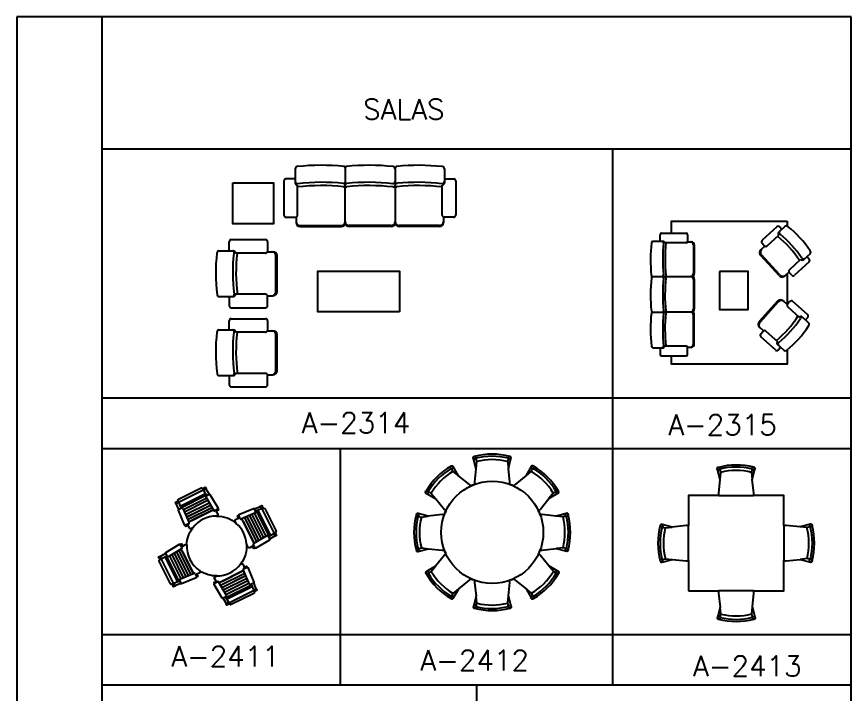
# Model space of a CAD drawing. Extents: x -59 to 107, y 53 to 89.
# Drawn here: x -0.45 to 24.05, y 69.37 to 89.27 of the extents above; entities that cross this region are included whole.
import ezdxf

# ---------------------------------------------------------------- set-up
doc = ezdxf.new("R2010")
doc.units = 0
doc.header["$MEASUREMENT"] = 0
for name, color, linetype in [('A-MOBILIA', 2, 'CONTINUOUS'), ('FOLHA', 3, 'CONTINUOUS'), ('P-ARVORE', 2, 'CONTINUOUS')]:
    doc.layers.add(name, color=color, linetype=linetype)
doc.styles.get("Standard").update_dxf_attribs({"font": 'txt.shx', "height": 0.15})

# ---------------------------------------------------------------- blocks, each defined once
blk = doc.blocks.new('A-2314')
at = {"layer": 'A-MOBILIA'}
for p, q in [((-1.094, -0.05), (-1.094, -0.261)), ((-0.36, -0.037), (-0.36, -0.247)), ((0.373, -0.046), (0.373, -0.235)), ((1.095, -0.05), (1.095, -0.261)), ((-1.26, -0.229), (-1.26, -0.732)), ((-1.094, -0.199), (-1.23, -0.199)), ((0.373, -0.235), (0.373, -0.84)), ((1.095, -0.199), (1.232, -0.199)), ((1.262, -0.229), (1.262, -0.732)), ((-1.06, -0.732), (-1.06, -0.291)), ((-0.36, -0.84), (-0.36, -0.247)), ((1.062, -0.732), (1.062, -0.291)), ((-1.23, -0.762), (-1.09, -0.762)), ((-1.082, -0.761), (-1.082, -0.84)), ((1.083, -0.761), (1.083, -0.84)), ((1.232, -0.762), (1.092, -0.762)), ((-1.022, -0.885), (-0.42, -0.885)), ((-1.022, -0.9), (-0.42, -0.9)), ((0.313, -0.885), (-0.3, -0.885)), ((0.313, -0.9), (-0.3, -0.9)), ((1.023, -0.885), (0.433, -0.885)), ((1.023, -0.9), (0.433, -0.9)), ((-2.033, -1.092), (-1.53, -1.092)), ((-2.063, -1.257), (-2.063, -1.122)), ((-1.5, -1.122), (-1.5, -1.261)), ((-2.211, -1.257), (-2, -1.257)), ((-1.53, -1.291), (-1.97, -1.291)), ((-1.501, -1.269), (-1.421, -1.269)), ((-1.377, -1.856), (-1.377, -1.33)), ((-1.361, -1.856), (-1.361, -1.33)), ((-2.211, -1.927), (-2, -1.927)), ((-2.063, -1.927), (-2.063, -2.062)), ((-1.53, -1.894), (-1.97, -1.894)), ((-1.501, -1.916), (-1.421, -1.916)), ((-1.5, -2.062), (-1.5, -1.924)), ((-2.033, -2.092), (-1.53, -2.092)), ((-2.063, -2.418), (-2.063, -2.283)), ((-2.033, -2.253), (-1.53, -2.253)), ((-1.5, -2.283), (-1.5, -2.421)), ((-2.211, -2.418), (-2, -2.418)), ((-1.501, -2.429), (-1.421, -2.429)), ((-1.53, -2.451), (-1.97, -2.451)), ((-1.377, -3.016), (-1.377, -2.491)), ((-1.361, -3.016), (-1.361, -2.491)), ((-1.53, -3.055), (-1.97, -3.055)), ((-2.211, -3.088), (-2, -3.088)), ((-2.063, -3.088), (-2.063, -3.223)), ((-1.501, -3.076), (-1.421, -3.076)), ((-1.5, -3.223), (-1.5, -3.085)), ((-2.033, -3.253), (-1.53, -3.253))]:
    blk.add_line(p, q, dxfattribs=at)
for points in [[(-2.011, -0.26), (-1.411, -0.26), (-1.411, -0.86), (-2.011, -0.86)], [(0.436, -2.154), (-0.764, -2.154), (-0.764, -1.554), (0.436, -1.554)]]:
    blk.add_lwpolyline(points, close=True, dxfattribs=at)
for centre, radius, start, end in [((-0.711, -3.107), 3.107, 83.8368, 96.5208), ((-0.01, -3.107), 3.107, 83.4792, 96.1632), ((0.712, -3.107), 3.107, 83.4792, 95.7629), ((-1.064, -0.05), 0.03, 90, 180), ((-0.38, -0.038), 0.02, 0, 81.2796), ((-0.34, -0.038), 0.02, 98.7204, 180), ((0.343, -0.05), 0.03, 0, 90), ((0.403, -0.046), 0.03, 95.7629, 180), ((1.065, -0.05), 0.03, 0, 90), ((-1.23, -0.229), 0.03, 90, 180), ((-1.064, -0.24), 0.03, 180, 279.1754), ((0.343, -0.24), 0.03, 260.8246, 0), ((0.403, -0.235), 0.03, 180, 275.484), ((1.065, -0.24), 0.03, 260.8246, 0), ((1.232, -0.229), 0.03, 0, 90), ((-1.064, -0.261), 0.03, 180, 276.5113), ((-0.705, -3.441), 3.143, 84.1172, 96.4831), ((-0.706, -3.399), 3.149, 84.1223, 96.4412), ((-0.38, -0.247), 0.02, 261.6281, 0), ((-0.38, -0.295), 0.02, 261.6281, 0), ((-0.34, -0.247), 0.02, 180, 278.3719), ((-0.34, -0.295), 0.02, 180, 278.3719), ((-0.015, -3.399), 3.149, 83.5588, 95.8777), ((-0.015, -3.441), 3.143, 83.5169, 95.8828), ((0.345, -0.289), 0.03, 260.8246, 342.5431), ((0.393, -0.295), 0.02, 180, 278.3719), ((0.713, -3.335), 3.037, 83.4044, 95.9849), ((0.707, -3.399), 3.149, 83.5588, 95.484), ((1.065, -0.261), 0.03, 263.4887, 0), ((-1.23, -0.732), 0.03, 180, 270), ((-1.09, -0.732), 0.03, 270, 0), ((1.092, -0.732), 0.03, 180, 270), ((1.232, -0.732), 0.03, 270, 0), ((-1.022, -0.825), 0.06, 180, 270), ((-1.022, -0.84), 0.06, 180, 270), ((-0.42, -0.825), 0.06, 270, 0), ((-0.42, -0.84), 0.06, 270, 0), ((-0.3, -0.825), 0.06, 180, 270), ((-0.3, -0.84), 0.06, 180, 270), ((0.313, -0.825), 0.06, 270, 0), ((0.313, -0.84), 0.06, 270, 0), ((0.433, -0.825), 0.06, 180, 270), ((0.433, -0.84), 0.06, 180, 270), ((1.023, -0.825), 0.06, 270, 0), ((1.023, -0.84), 0.06, 270, 0), ((-2.033, -1.122), 0.03, 90, 180), ((-1.53, -1.122), 0.03, 0, 90), ((0.197, -1.584), 2.458, 173.0702, 187.332), ((-2.211, -1.287), 0.03, 90, 180), ((-2.021, -1.287), 0.03, 350.8246, 90), ((0.47, -1.579), 2.481, 173.3781, 187.2569), ((-2, -1.287), 0.03, 353.4887, 90), ((0.515, -1.579), 2.478, 173.3741, 187.3022), ((-1.53, -1.261), 0.03, 270, 0), ((-1.437, -1.329), 0.06, 0, 90), ((-1.421, -1.329), 0.06, 0, 90), ((-2.211, -1.897), 0.03, 180, 270), ((-2.021, -1.897), 0.03, 270, 9.1754), ((-2, -1.897), 0.03, 270, 6.5113), ((-1.53, -1.924), 0.03, 0, 90), ((-1.437, -1.856), 0.06, 270, 0), ((-1.421, -1.856), 0.06, 270, 0), ((-2.033, -2.062), 0.03, 180, 270), ((-1.53, -2.062), 0.03, 270, 0), ((-2.033, -2.283), 0.03, 90, 180), ((-1.53, -2.283), 0.03, 0, 90), ((0.197, -2.744), 2.458, 173.0702, 187.332), ((-2.211, -2.448), 0.03, 90, 180), ((-2.021, -2.448), 0.03, 350.8246, 90), ((-2, -2.448), 0.03, 353.4887, 90), ((-1.53, -2.421), 0.03, 270, 0), ((-1.437, -2.489), 0.06, 0, 90), ((-1.421, -2.489), 0.06, 0, 90), ((0.47, -2.74), 2.481, 173.3781, 187.2569), ((0.515, -2.74), 2.478, 173.3741, 187.3022), ((-2.211, -3.058), 0.03, 180, 270), ((-2.021, -3.058), 0.03, 270, 9.1754), ((-2, -3.058), 0.03, 270, 6.5113), ((-1.53, -3.085), 0.03, 0, 90), ((-1.437, -3.016), 0.06, 270, 0), ((-1.421, -3.016), 0.06, 270, 0), ((-2.033, -3.223), 0.03, 180, 270), ((-1.53, -3.223), 0.03, 270, 0)]:
    blk.add_arc(centre, radius, start, end, dxfattribs=at)
blk = doc.blocks.new('A-2315')
at = {"layer": 'A-MOBILIA'}
for p, q in [((1.852, 0.994), (1.639, 0.797)), ((1.972, 0.999), (1.882, 0.915)), ((1.927, 0.957), (1.895, 0.992)), ((0.142, 0.782), (0.142, 0.879)), ((0.163, 0.9), (0.522, 0.9)), ((0.544, 0.879), (0.544, 0.779)), ((1.714, 0.715), (1.882, 0.87)), ((0.036, 0.782), (0.186, 0.782)), ((0.522, 0.758), (0.208, 0.758)), ((0.543, 0.773), (0.6, 0.773)), ((1.637, 0.754), (1.672, 0.717)), ((0.632, 0.73), (0.632, 0.309)), ((0.642, 0.73), (0.642, 0.309)), ((1.678, 0.712), (1.62, 0.658)), ((1.889, 0.278), (1.618, 0.572)), ((1.9, 0.289), (1.629, 0.582)), ((2.038, 0.364), (2.206, 0.52)), ((2.342, 0.599), (2.251, 0.515)), ((2.297, 0.558), (2.329, 0.522)), ((2.328, 0.48), (2.114, 0.283)), ((0.033, 0.266), (0.167, 0.266)), ((0.167, 0.266), (0.6, 0.266)), ((2.032, 0.329), (1.974, 0.275)), ((2.072, 0.284), (2.037, 0.322)), ((0.632, 0.224), (0.632, -0.214)), ((0.642, 0.224), (0.642, -0.214)), ((1.865, -0.098), (1.596, -0.394)), ((1.876, -0.108), (1.608, -0.405)), ((2.008, -0.147), (1.949, -0.094)), ((2.047, -0.102), (2.013, -0.14)), ((2.305, -0.295), (2.09, -0.1)), ((2.015, -0.182), (2.185, -0.336)), ((0.026, -0.257), (0.176, -0.257)), ((0.6, -0.257), (0.176, -0.257)), ((0.632, -0.729), (0.632, -0.3)), ((0.642, -0.729), (0.642, -0.3)), ((2.321, -0.414), (2.229, -0.331)), ((2.275, -0.373), (2.307, -0.337)), ((1.659, -0.533), (1.6, -0.48)), ((1.618, -0.577), (1.652, -0.539)), ((1.695, -0.536), (1.864, -0.69)), ((1.836, -0.814), (1.62, -0.619)), ((1.956, -0.817), (1.864, -0.735)), ((0.036, -0.781), (0.186, -0.781)), ((0.142, -0.781), (0.142, -0.878)), ((0.522, -0.757), (0.208, -0.757)), ((0.543, -0.772), (0.6, -0.772)), ((0.544, -0.878), (0.544, -0.778)), ((1.91, -0.776), (1.878, -0.812)), ((0.163, -0.9), (0.522, -0.9))]:
    blk.add_line(p, q, dxfattribs=at)
for points in [[(0.307, 0.9), (0.307, 1.078), (2.007, 1.078)], [(2.007, 1.078), (2.007, 1.003)], [(2.007, 0.306), (2.007, -0.171)], [(2.007, -0.81), (2.007, -1.022), (0.307, -1.022), (0.307, -0.9)]]:
    blk.add_lwpolyline(points, dxfattribs=at)
blk.add_lwpolyline([(1.012, 0.339), (1.012, -0.221), (1.432, -0.221), (1.432, 0.339)], close=True, dxfattribs=at)
for centre, radius, start, end in [((1.873, 0.972), 0.03, 42.745, 132.745), ((1.993, 0.977), 0.03, 42.745, 132.745), ((1.049, -0.216), 1.553, 33.518, 51.4655), ((0.163, 0.879), 0.0214, 90, 180), ((0.522, 0.879), 0.0214, 0, 90), ((1.902, 0.893), 0.03, 132.745, 229.2564), ((1.917, 0.907), 0.03, 132.745, 231.9204), ((0.927, -0.324), 1.553, 33.5697, 51.1169), ((2.218, 0.508), 2.218, 173.4792, 185.7629), ((0.036, 0.76), 0.0214, 90, 180), ((0.171, 0.76), 0.0214, 350.8246, 90), ((2.426, 0.505), 2.247, 173.5588, 185.484), ((0.186, 0.76), 0.0214, 353.4887, 90), ((2.381, 0.509), 2.168, 173.4044, 185.9849), ((0.522, 0.779), 0.0214, 270, 0), ((0.589, 0.73), 0.0428, 0, 90), ((0.6, 0.73), 0.0428, 0, 90), ((1.659, 0.775), 0.03, 132.745, 222.745), ((0.892, -0.356), 1.553, 33.518, 51.1169), ((1.661, 0.614), 0.06, 132.745, 222.745), ((1.672, 0.624), 0.06, 132.745, 222.745), ((1.694, 0.737), 0.03, 222.745, 312.745), ((2.321, 0.621), 0.03, 312.745, 42.745), ((2.231, 0.537), 0.03, 216.2337, 312.745), ((2.246, 0.552), 0.03, 213.5697, 312.745), ((2.307, 0.502), 0.03, 312.745, 42.745), ((0.033, 0.288), 0.0214, 185.7629, 270), ((0.036, 0.245), 0.0214, 90, 180), ((0.167, 0.288), 0.0214, 270, 5.484), ((0.171, 0.245), 0.0214, 350.8246, 90), ((0.211, 0.281), 0.0143, 270, 8.3719), ((0.206, 0.246), 0.0214, 350.8246, 72.5431), ((0.589, 0.309), 0.0428, 270, 0), ((0.589, 0.224), 0.0428, 0, 90), ((0.6, 0.309), 0.0428, 270, 0), ((0.6, 0.224), 0.0428, 0, 90), ((1.933, 0.319), 0.06, 222.745, 312.745), ((1.944, 0.329), 0.06, 222.745, 312.745), ((2.059, 0.342), 0.03, 132.745, 222.745), ((2.094, 0.305), 0.03, 222.745, 312.745), ((2.218, -0.007), 2.218, 173.4792, 186.1632), ((2.426, -0.011), 2.247, 173.5588, 185.8777), ((2.456, -0.011), 2.244, 173.5169, 185.8828), ((1.909, -0.138), 0.06, 47.8602, 137.8602), ((1.92, -0.148), 0.06, 47.8602, 137.8602), ((2.07, -0.122), 0.03, 47.8602, 137.8602), ((0.176, -0.243), 0.0143, 270, 8.3719), ((0.211, -0.243), 0.0143, 270, 8.3719), ((0.589, -0.214), 0.0428, 270, 0), ((0.6, -0.214), 0.0428, 270, 0), ((2.035, -0.16), 0.03, 137.8602, 227.8602), ((2.218, -0.507), 2.218, 173.8368, 186.5208), ((0.027, -0.243), 0.0143, 188.7204, 270), ((0.027, -0.271), 0.0143, 90, 171.2796), ((0.176, -0.271), 0.0143, 351.6281, 90), ((2.426, -0.504), 2.247, 174.1223, 186.4412), ((0.211, -0.271), 0.0143, 351.6281, 90), ((2.456, -0.503), 2.244, 174.1172, 186.4831), ((0.589, -0.3), 0.0428, 360, 90), ((0.6, -0.3), 0.0428, 360, 90), ((0.861, 0.526), 1.553, 309.4884, 327.0872), ((0.897, 0.494), 1.553, 309.4884, 327.0356), ((2.209, -0.353), 0.03, 47.8602, 144.3715), ((2.225, -0.367), 0.03, 47.8602, 147.0356), ((2.285, -0.317), 0.03, 317.8602, 47.8602), ((1.64, -0.436), 0.06, 137.8602, 227.8602), ((1.651, -0.446), 0.06, 137.8602, 227.8602), ((1.019, 0.387), 1.553, 309.1398, 327.0872), ((2.301, -0.436), 0.03, 317.8602, 47.8602), ((1.64, -0.597), 0.03, 137.8602, 227.8602), ((1.675, -0.559), 0.03, 47.8602, 137.8602), ((0.589, -0.729), 0.0428, 270, 0), ((0.6, -0.729), 0.0428, 270, 0), ((1.884, -0.712), 0.03, 131.3489, 227.8602), ((1.9, -0.726), 0.03, 128.6848, 227.8602), ((0.036, -0.759), 0.0214, 180, 270), ((0.171, -0.759), 0.0214, 270, 9.1754), ((0.186, -0.759), 0.0214, 270, 6.5113), ((0.522, -0.778), 0.0214, 0, 90), ((1.856, -0.792), 0.03, 227.8602, 317.8602), ((1.976, -0.795), 0.03, 227.8602, 317.8602), ((0.163, -0.878), 0.0214, 180, 270), ((0.522, -0.878), 0.0214, 270, 0)]:
    blk.add_arc(centre, radius, start, end, dxfattribs=at)
blk = doc.blocks.new('A-2411')
at = {"layer": 'A-MOBILIA'}
for p, q in [((-0.558, 0.646), (-0.196, 0.826)), ((-0.535, 0.586), (-0.162, 0.772)), ((-0.53, 0.575), (-0.156, 0.762)), ((-0.525, 0.563), (-0.15, 0.751)), ((-0.192, 0.82), (-0.154, 0.841)), ((-0.158, 0.731), (-0.109, 0.759)), ((-0.555, 0.638), (-0.595, 0.621)), ((-0.488, 0.537), (-0.152, 0.705)), ((-0.472, 0.501), (-0.132, 0.671)), ((-0.456, 0.464), (-0.112, 0.636)), ((-0.161, 0.72), (-0.042, 0.52)), ((-0.505, 0.558), (-0.557, 0.535)), ((-0.495, 0.553), (-0.405, 0.338)), ((-0.442, 0.426), (-0.09, 0.602)), ((-0.44, 0.427), (-0.092, 0.601)), ((-0.427, 0.389), (-0.07, 0.567)), ((-0.05, 0.533), (-0.411, 0.352)), ((-0.372, 0.372), (-0.05, 0.533)), ((-0.05, 0.533), (-0.36, 0.378)), ((-0.032, 0.517), (0.017, 0.545)), ((-0.018, 0.525), (-0.008, 0.509)), ((0.576, 0.495), (0.554, 0.547)), ((0.582, 0.515), (0.769, 0.14)), ((0.593, 0.52), (0.779, 0.146)), ((0.604, 0.525), (0.79, 0.152)), ((0.657, 0.545), (0.64, 0.585)), ((0.664, 0.548), (0.845, 0.186)), ((0.009, 0.446), (-0.003, 0.44)), ((0.34, 0.414), (0.323, 0.407)), ((0.346, 0.399), (0.324, 0.451)), ((0.572, 0.485), (0.357, 0.395)), ((0.551, 0.04), (0.371, 0.401)), ((0.408, 0.417), (0.586, 0.06)), ((0.444, 0.433), (0.62, 0.08)), ((0.445, 0.43), (0.619, 0.082)), ((0.482, 0.446), (0.654, 0.102)), ((0.519, 0.462), (0.689, 0.122)), ((0.556, 0.478), (0.724, 0.142)), ((-0.409, 0.328), (-0.461, 0.306)), ((-0.424, 0.322), (-0.417, 0.304)), ((-0.35, 0.266), (-0.377, 0.253)), ((0.289, 0.332), (0.271, 0.367)), ((0.39, 0.362), (0.551, 0.04)), ((0.551, 0.04), (0.396, 0.35)), ((0.739, 0.151), (0.538, 0.033)), ((0.75, 0.148), (0.778, 0.099)), ((0.838, 0.183), (0.86, 0.144)), ((-0.506, -0.026), (-0.534, 0.022)), ((0.464, -0.019), (0.439, 0.032)), ((0.543, 0.008), (0.527, -0.002)), ((0.535, 0.022), (0.563, -0.027)), ((-0.72, -0.153), (-0.748, -0.104)), ((-0.709, -0.155), (-0.509, -0.037)), ((-0.625, -0.107), (-0.453, -0.451)), ((-0.591, -0.085), (-0.415, -0.437)), ((-0.59, -0.087), (-0.416, -0.435)), ((-0.556, -0.065), (-0.378, -0.422)), ((-0.341, -0.406), (-0.522, -0.045)), ((-0.514, -0.012), (-0.498, -0.003)), ((-0.502, -0.084), (-0.341, -0.406)), ((-0.341, -0.406), (-0.496, -0.096)), ((-0.809, -0.187), (-0.831, -0.149)), ((-0.815, -0.191), (-0.635, -0.553)), ((-0.761, -0.157), (-0.575, -0.53)), ((-0.751, -0.15), (-0.564, -0.523)), ((-0.74, -0.145), (-0.553, -0.52)), ((-0.694, -0.147), (-0.527, -0.483)), ((-0.66, -0.127), (-0.49, -0.467)), ((-0.242, -0.372), (-0.245, -0.365)), ((0.396, -0.36), (0.035, -0.54)), ((0.074, -0.521), (0.396, -0.36)), ((0.396, -0.36), (0.086, -0.514)), ((0.362, -0.26), (0.35, -0.266)), ((0.48, -0.561), (0.39, -0.346)), ((0.394, -0.335), (0.446, -0.313)), ((0.409, -0.329), (0.402, -0.312)), ((-0.542, -0.489), (-0.328, -0.4)), ((-0.317, -0.404), (-0.295, -0.456)), ((-0.311, -0.419), (-0.293, -0.412)), ((0.003, -0.44), (-0.024, -0.453)), ((0.055, -0.575), (0.412, -0.397)), ((0.075, -0.61), (0.427, -0.433)), ((0.077, -0.609), (0.425, -0.434)), ((0.097, -0.643), (0.441, -0.471)), ((-0.65, -0.559), (-0.632, -0.6)), ((-0.628, -0.55), (-0.61, -0.59)), ((-0.547, -0.5), (-0.525, -0.552)), ((0.017, -0.524), (-0.032, -0.552)), ((0.003, -0.532), (-0.007, -0.516)), ((0.146, -0.728), (0.028, -0.527)), ((0.117, -0.678), (0.457, -0.508)), ((0.135, -0.758), (0.51, -0.571)), ((0.137, -0.713), (0.473, -0.545)), ((0.141, -0.768), (0.514, -0.581)), ((0.147, -0.779), (0.52, -0.593)), ((0.49, -0.565), (0.542, -0.543)), ((0.181, -0.834), (0.543, -0.653)), ((0.54, -0.646), (0.58, -0.629)), ((0.143, -0.739), (0.094, -0.767)), ((0.177, -0.827), (0.139, -0.849))]:
    blk.add_line(p, q, dxfattribs=at)
blk.add_lwpolyline([(0.439, 0.032, -0.182698), (0.35, -0.266), (0.362, -0.26, -0.414214), (0.384, -0.268), (0.402, -0.312), (0.438, -0.296), (0.446, -0.313, -0.414214), (0.456, -0.317), (0.546, -0.532, -0.414214), (0.542, -0.543), (0.577, -0.63), (0.58, -0.629), (0.59, -0.651), (0.549, -0.668), (0.552, -0.674, -0.414214), (0.545, -0.696), (0.214, -0.861, -0.414214), (0.193, -0.854), (0.189, -0.848), (0.151, -0.87), (0.139, -0.849), (0.143, -0.847), (0.094, -0.767, -0.414214), (0.083, -0.764), (-0.035, -0.563, -0.414214), (-0.032, -0.552), (-0.041, -0.536), (-0.007, -0.516), (-0.031, -0.475, -0.414214), (-0.024, -0.453), (0.003, -0.44, -0.150529), (-0.245, -0.365), (-0.242, -0.372, -0.414214), (-0.249, -0.394), (-0.293, -0.412), (-0.278, -0.448), (-0.295, -0.456, -0.414214), (-0.299, -0.466), (-0.514, -0.556, -0.414214), (-0.525, -0.552), (-0.612, -0.586), (-0.61, -0.59), (-0.632, -0.6), (-0.65, -0.559), (-0.656, -0.562, -0.414214), (-0.677, -0.555), (-0.842, -0.224, -0.414214), (-0.835, -0.203), (-0.829, -0.199), (-0.851, -0.161), (-0.831, -0.149), (-0.829, -0.153), (-0.748, -0.104, -0.414214), (-0.745, -0.093), (-0.545, 0.025, -0.414214), (-0.534, 0.022), (-0.517, 0.032), (-0.498, -0.003), (-0.456, 0.022, -0.288186), (-0.44, 0.02, -0.152405), (-0.35, 0.266), (-0.377, 0.253, -0.414214), (-0.399, 0.26), (-0.417, 0.304), (-0.453, 0.289), (-0.461, 0.306, -0.414214), (-0.471, 0.31), (-0.561, 0.525, -0.414214), (-0.557, 0.535), (-0.592, 0.623), (-0.595, 0.621), (-0.605, 0.643), (-0.564, 0.66), (-0.567, 0.667, -0.414214), (-0.56, 0.688), (-0.229, 0.853, -0.414214), (-0.208, 0.846), (-0.204, 0.84), (-0.166, 0.862), (-0.154, 0.841), (-0.158, 0.839), (-0.109, 0.759, -0.414214), (-0.098, 0.756), (0.02, 0.556, -0.414214), (0.017, 0.545), (0.026, 0.528), (-0.008, 0.508), (0.016, 0.467, -0.414214), (0.009, 0.446), (-0.003, 0.44, -0.182698), (0.289, 0.332), (0.271, 0.367, -0.414214), (0.278, 0.389), (0.323, 0.407), (0.307, 0.444), (0.324, 0.451, -0.414214), (0.328, 0.461), (0.543, 0.551, -0.414214), (0.554, 0.547), (0.641, 0.582), (0.64, 0.585), (0.662, 0.595), (0.679, 0.554), (0.685, 0.557), (0.707, 0.55), (0.872, 0.219), (0.865, 0.198), (0.859, 0.194), (0.881, 0.156), (0.86, 0.144), (0.858, 0.148), (0.778, 0.099, -0.414214), (0.775, 0.088), (0.574, -0.03, -0.414214), (0.563, -0.027), (0.547, -0.036), (0.527, -0.002), (0.486, -0.026, -0.414214), (0.464, -0.019)], format="xyb", close=True, dxfattribs=at)
for points in [[(-0.144, 0.739), (-0.204, 0.84, 0.414214)], [(0.758, 0.134), (0.865, 0.198, 0.414214)], [(-0.54, -0.515), (-0.656, -0.562, -0.414214)], [(0.505, -0.559), (0.549, -0.668, -0.414214)]]:
    blk.add_lwpolyline(points, format="xyb", dxfattribs=at)
for points in [[(-0.564, 0.66), (-0.52, 0.551)], [(0.685, 0.557), (0.57, 0.51)], [(-0.829, -0.199), (-0.728, -0.139)], [(0.193, -0.854), (0.129, -0.747)]]:
    blk.add_lwpolyline(points, dxfattribs=at)
for centre, radius, start, end in [((-0.154, 0.724), 0.008, 119.8931, 209.8931), ((-0.502, 0.55), 0.008, 23.206, 113.206), ((-0.036, 0.524), 0.008, 209.8931, 299.8931), ((0.569, 0.492), 0.008, 293.206, 23.206), ((0, 0), 0.44, 90.3489, 142.7503), ((0.354, 0.402), 0.008, 203.206, 293.206), ((-0.412, 0.335), 0.008, 293.206, 23.206), ((0, 0), 0.44, 4.1649, 48.9343), ((0.743, 0.144), 0.008, 29.8931, 119.8931), ((0, 0), 0.44, 177.4122, 236.1074), ((0.542, 0.026), 0.008, 119.8931, 209.8931), ((-0.513, -0.03), 0.008, 299.8931, 29.8931), ((-0.713, -0.149), 0.008, 209.8931, 299.8931), ((0, 0), 0.44, 270.3489, 322.7503), ((0.397, -0.343), 0.008, 113.206, 203.206), ((-0.539, -0.497), 0.008, 113.206, 203.206), ((-0.324, -0.407), 0.008, 23.206, 113.206), ((-0.028, -0.559), 0.008, 119.8931, 209.8931), ((0.021, -0.531), 0.008, 29.8931, 119.8931), ((0.487, -0.558), 0.008, 203.206, 293.206), ((0.139, -0.732), 0.008, 299.8931, 29.8931), ((0.09, -0.76), 0.008, 209.8931, 299.8931)]:
    blk.add_arc(centre, radius, start, end, dxfattribs=at)
blk = doc.blocks.new('A-2412')
at = {"layer": 'A-MOBILIA'}
for p, q in [((0.26, 1.114), (0.26, 1.114)), ((-0.241, 1.088), (-0.229, 1.04)), ((-0.229, 1.04), (-0.24, 0.934)), ((0.237, 1.089), (0.225, 1.041)), ((0.225, 1.041), (0.237, 0.938)), ((-0.604, 0.972), (-0.604, 0.971)), ((-0.603, 0.938), (-0.577, 0.895)), ((-0.577, 0.895), (-0.496, 0.831)), ((0.573, 0.897), (0.491, 0.83)), ((0.599, 0.94), (0.573, 0.897)), ((-0.94, 0.599), (-0.897, 0.573)), ((-0.897, 0.573), (-0.83, 0.491)), ((0.895, 0.577), (0.831, 0.496)), ((0.938, 0.603), (0.895, 0.577)), ((0.972, 0.604), (0.971, 0.604)), ((-1.114, 0.26), (-1.114, 0.26)), ((-1.089, 0.237), (-1.041, 0.225)), ((-1.041, 0.225), (-0.938, 0.237)), ((1.04, 0.229), (0.934, 0.24)), ((1.088, 0.241), (1.04, 0.229)), ((-1.088, -0.241), (-1.04, -0.229)), ((-1.04, -0.229), (-0.934, -0.24)), ((1.041, -0.225), (0.938, -0.237)), ((1.089, -0.237), (1.041, -0.225)), ((1.114, -0.26), (1.114, -0.26)), ((-0.972, -0.604), (-0.971, -0.604)), ((-0.938, -0.603), (-0.895, -0.577)), ((-0.895, -0.577), (-0.831, -0.496)), ((0.897, -0.573), (0.83, -0.491)), ((0.94, -0.599), (0.897, -0.573)), ((-0.573, -0.897), (-0.491, -0.83)), ((0.577, -0.895), (0.496, -0.831)), ((-0.599, -0.94), (-0.573, -0.897)), ((-0.225, -1.041), (-0.237, -0.938)), ((0.229, -1.04), (0.24, -0.934)), ((0.603, -0.938), (0.577, -0.895)), ((0.604, -0.972), (0.604, -0.971)), ((-0.237, -1.089), (-0.225, -1.041)), ((0.241, -1.088), (0.229, -1.04)), ((-0.26, -1.114), (-0.26, -1.114))]:
    blk.add_line(p, q, dxfattribs=at)
blk.add_lwpolyline([(-0.679, 0.318, 0.022485), (-0.705, 0.256, 0.074765), (-0.735, 0.26), (-0.938, 0.237), (-1.088, 0.275, 0.51576), (-1.114, 0.26, 0.132231), (-1.114, -0.26, 0.539462), (-1.086, -0.279), (-0.934, -0.24), (-0.735, -0.26, 0.074765), (-0.705, -0.256, 0.022485), (-0.679, -0.318, 0.074765), (-0.703, -0.336), (-0.831, -0.496), (-0.965, -0.575, 0.432897), (-0.971, -0.604), (-0.972, -0.604, 0.132231), (-0.604, -0.972, 0.539462), (-0.571, -0.965), (-0.491, -0.83), (-0.336, -0.703, 0.074765), (-0.318, -0.679, 0.022485), (-0.256, -0.705, 0.074765), (-0.26, -0.735), (-0.237, -0.938), (-0.276, -1.089, 0.452959), (-0.26, -1.114, 0.132105), (0.26, -1.114, 0.539462), (0.279, -1.086), (0.24, -0.934), (0.26, -0.735, 0.074765), (0.256, -0.705, 0.022485), (0.318, -0.679, 0.074765), (0.336, -0.703), (0.496, -0.831), (0.573, -0.961, 0.596935), (0.607, -0.97, 0.13123), (0.972, -0.604, 0.539462), (0.965, -0.571), (0.83, -0.491), (0.703, -0.336, 0.074765), (0.679, -0.318, 0.022485), (0.705, -0.256, 0.074765), (0.735, -0.26), (0.938, -0.237), (1.089, -0.276, 0.432897), (1.114, -0.26), (1.114, -0.26, 0.132231), (1.114, 0.26, 0.539462), (1.086, 0.279), (0.934, 0.24), (0.735, 0.26, 0.074765), (0.705, 0.256, 0.022485), (0.679, 0.318, 0.074765), (0.703, 0.336), (0.831, 0.496), (0.965, 0.575, 0.432897), (0.971, 0.604), (0.972, 0.604, 0.132231), (0.604, 0.972, 0.539462), (0.571, 0.965), (0.491, 0.83), (0.336, 0.703, 0.074765), (0.318, 0.679, 0.022485), (0.256, 0.705, 0.074765), (0.26, 0.735), (0.237, 0.938), (0.275, 1.086, 0.558537), (0.257, 1.115, 0.131335), (-0.26, 1.114, 0.539462), (-0.279, 1.086), (-0.24, 0.934), (-0.26, 0.735, 0.074765), (-0.256, 0.705, 0.022485), (-0.318, 0.679, 0.074765), (-0.336, 0.703), (-0.496, 0.831), (-0.575, 0.965, 0.432897), (-0.604, 0.971), (-0.604, 0.972, 0.132231), (-0.972, 0.604, 0.539462), (-0.965, 0.571), (-0.83, 0.491), (-0.703, 0.336, 0.074765)], format="xyb", close=True, dxfattribs=at)
for centre, radius in [((-0.26, 1.094), 0.02), ((0.256, 1.094), 0.02), ((-0.592, 0.955), 0.02), ((0.59, 0.958), 0.02), ((0, 0), 0.75), ((-0.958, 0.59), 0.02), ((0.955, 0.592), 0.02), ((-1.094, 0.256), 0.02), ((1.094, 0.26), 0.02), ((-1.094, -0.26), 0.02), ((1.094, -0.256), 0.02), ((-0.955, -0.592), 0.02), ((0.958, -0.59), 0.02), ((-0.59, -0.958), 0.02), ((0.592, -0.955), 0.02), ((-0.256, -1.094), 0.02), ((0.26, -1.094), 0.02)]:
    blk.add_circle(centre, radius, dxfattribs=at)
for centre, radius, start, end in [((0, 0.148), 0.97, 75.842, 104.3961), ((0, 0.148), 0.92, 75.842, 104.3961), ((-0.105, 0.105), 0.97, 120.842, 149.3961), ((-0.105, 0.105), 0.92, 120.842, 149.3961), ((0.105, 0.105), 0.92, 30.842, 59.3961), ((0.105, 0.105), 0.97, 30.842, 59.3961), ((-0.148, 0), 0.97, 165.842, 194.3961), ((-0.148, 0), 0.92, 165.842, 194.3961), ((0.148, 0), 0.92, 345.842, 14.3961), ((0.148, 0), 0.97, 345.842, 14.3961), ((-0.105, -0.105), 0.97, 210.842, 239.3961), ((-0.105, -0.105), 0.92, 210.842, 239.3961), ((0.105, -0.105), 0.92, 300.842, 329.3961), ((0.105, -0.105), 0.97, 300.842, 329.3961), ((0, -0.148), 0.97, 255.842, 284.3961), ((0, -0.148), 0.92, 255.842, 284.3961)]:
    blk.add_arc(centre, radius, start, end, dxfattribs=at)
blk = doc.blocks.new('A-2413')
at = {"layer": 'A-MOBILIA'}
for p, q in [((0.26, 1.114), (0.26, 1.114)), ((-0.241, 1.088), (-0.229, 1.04)), ((-0.229, 1.04), (-0.24, 0.934)), ((0.237, 1.089), (0.225, 1.041)), ((0.225, 1.041), (0.237, 0.938)), ((-0.254, 0.7), (0.254, 0.7)), ((-1.114, 0.26), (-1.114, 0.26)), ((-0.7, -0.254), (-0.7, 0.254)), ((0.7, 0.254), (0.7, -0.254)), ((-1.089, 0.237), (-1.041, 0.225)), ((-1.041, 0.225), (-0.938, 0.237)), ((1.04, 0.229), (0.934, 0.24)), ((1.088, 0.241), (1.04, 0.229)), ((-1.088, -0.241), (-1.04, -0.229)), ((-1.04, -0.229), (-0.934, -0.24)), ((1.041, -0.225), (0.938, -0.237)), ((1.089, -0.237), (1.041, -0.225)), ((1.114, -0.26), (1.114, -0.26)), ((0.254, -0.7), (-0.254, -0.7)), ((-0.225, -1.041), (-0.237, -0.938)), ((0.229, -1.04), (0.24, -0.934)), ((-0.237, -1.089), (-0.225, -1.041)), ((0.241, -1.088), (0.229, -1.04)), ((-0.26, -1.114), (-0.26, -1.114))]:
    blk.add_line(p, q, dxfattribs=at)
blk.add_lwpolyline([(-0.7, -0.7), (-0.254, -0.7, 0.088339), (-0.26, -0.735), (-0.237, -0.938), (-0.276, -1.089, 0.452959), (-0.26, -1.114, 0.132105), (0.26, -1.114, 0.539462), (0.279, -1.086), (0.24, -0.934), (0.26, -0.735, 0.088339), (0.254, -0.7), (0.7, -0.7), (0.7, -0.254, 0.088339), (0.735, -0.26), (0.938, -0.237), (1.089, -0.276, 0.432897), (1.114, -0.26), (1.114, -0.26, 0.132231), (1.114, 0.26, 0.539462), (1.086, 0.279), (0.934, 0.24), (0.735, 0.26, 0.088339), (0.7, 0.254), (0.7, 0.7), (0.254, 0.7, 0.088339), (0.26, 0.735), (0.237, 0.938), (0.275, 1.086, 0.558537), (0.257, 1.115, 0.131335), (-0.26, 1.114, 0.539462), (-0.279, 1.086), (-0.24, 0.934), (-0.26, 0.735, 0.088339), (-0.254, 0.7), (-0.7, 0.7), (-0.7, 0.254, 0.088339), (-0.735, 0.26), (-0.938, 0.237), (-1.088, 0.275, 0.51576), (-1.114, 0.26, 0.132231), (-1.114, -0.26, 0.539462), (-1.086, -0.279), (-0.934, -0.24), (-0.735, -0.26, 0.088339), (-0.7, -0.254)], format="xyb", dxfattribs=at)
blk.add_lwpolyline([(-0.7, -0.254), (-0.7, -0.7)], dxfattribs=at)
for centre in [(-0.26, 1.094), (0.256, 1.094), (-1.094, 0.256), (1.094, 0.26), (-1.094, -0.26), (1.094, -0.256), (-0.256, -1.094), (0.26, -1.094)]:
    blk.add_circle(centre, 0.02, dxfattribs=at)
for centre, radius, start, end in [((0, 0.148), 0.97, 75.842, 104.3961), ((0, 0.148), 0.92, 75.842, 104.3961), ((-0.148, 0), 0.97, 165.842, 194.3961), ((-0.148, 0), 0.92, 165.842, 194.3961), ((0.148, 0), 0.92, 345.842, 14.3961), ((0.148, 0), 0.97, 345.842, 14.3961), ((0, -0.148), 0.97, 255.842, 284.3961), ((0, -0.148), 0.92, 255.842, 284.3961)]:
    blk.add_arc(centre, radius, start, end, dxfattribs=at)
blk = doc.blocks.new('FOLHAVERDE')
at = {"layer": 'FOLHA', "linetype": 'CONTINUOUS'}
for p, q in [((-5.455, 37.298), (-29.955, 37.298)), ((-29.955, 37.298), (-29.955, 2.298)), ((-27.455, 37.298), (-27.455, 2.298)), ((-5.455, 2.298), (-5.455, 37.298)), ((-27.455, 35.298), (-27.455, 2.298)), ((-29.955, 2.298), (-5.455, 2.298)), ((-27.455, 2.298), (-5.455, 2.298))]:
    blk.add_line(p, q, dxfattribs=at)

msp = doc.modelspace()

# ---------------------------------------------------------------- linework, layer by layer
at = {"layer": 'FOLHA', "linetype": 'CONTINUOUS'}
for p, q in [((24.048, 54.267), (24.048, 87.267)), ((24.048, 85.373), (2.048, 85.373)), ((17.048, 69.642), (17.048, 85.373)), ((2.048, 78.069), (24.048, 78.069)), ((2.048, 76.589), (24.048, 76.589)), ((9.048, 76.589), (9.048, 69.642)), ((2.048, 71.122), (24.048, 71.122)), ((2.048, 69.642), (24.048, 69.642))]:
    msp.add_line(p, q, dxfattribs=at)
at = {"layer": 'FOLHA'}
msp.add_line((13.048, 69.642), (13.048, 62.695), dxfattribs=at)
at = {"layer": 'P-ARVORE', "linetype": 'CONTINUOUS'}
msp.add_line((2.048, 87.267), (2.048, 54.267), dxfattribs=at)

# ---------------------------------------------------------------- block references
at = {"layer": 'A-MOBILIA', "xscale": 2, "yscale": 2, "zscale": 2}
for name, p in [('A-2314', (9.911, 84.903)), ('A-2315', (18.153, 81.107)), ('A-2412', (13.507, 74.123)), ('A-2413', (20.668, 73.804)), ('A-2411', (5.417, 73.722))]:
    msp.add_blockref(name, p, dxfattribs=at)
at = {"layer": 'FOLHA'}
msp.add_blockref('FOLHAVERDE', (29.503, 51.969), dxfattribs=at)

# ---------------------------------------------------------------- texts
at = {"layer": 'FOLHA', "linetype": 'CONTINUOUS'}
for s, p in [('SALAS', (9.716, 86.246)), ('A-2314', (7.914, 77.041)), ('A-2315', (18.671, 76.98)), ('A-2411', (4.082, 70.182)), ('A-2412', (11.396, 70.066)), ('A-2413', (19.4, 69.895))]:
    msp.add_text(s, height=0.6, dxfattribs=at).set_placement(p)

doc.saveas('drawing.dxf')
